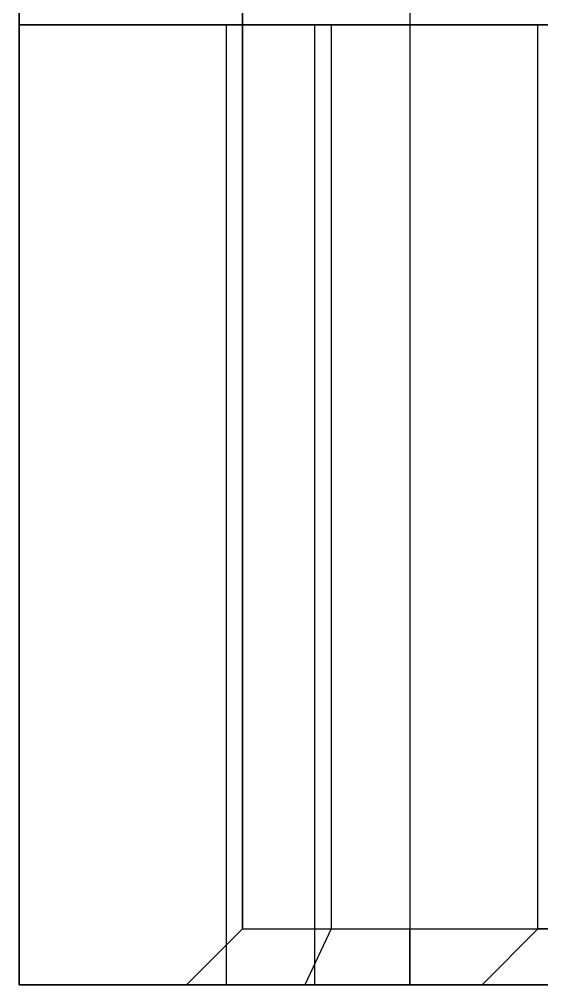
# Model space of a CAD drawing. Extents: x -4.83 to 4.83, y -5.56 to 3.84.
# Drawn here: x -3.86 to -2.923, y -5.56 to -3.83 of the extents above; entities that cross this region are included whole.
import ezdxf

# ---------------------------------------------------------------- set-up
doc = ezdxf.new("R2010")
doc.units = 0
doc.layers.get('0').update_dxf_attribs({"linetype": 'CONTINUOUS'})

# ---------------------------------------------------------------- blocks, each defined once
blk = doc.blocks.new('*U3')
at = {"color": 255}
for p, q in [((-3.86, 3.64, 3.2), (-3.86, -5.56, 3.2)), ((-3.16, 3.64, 3.9), (-3.16, -5.56, 3.9)), ((-3.16, 3.64, 3.9), (-3.16, -5.56, 3.9)), ((-3.46, 3.54, 3.2), (-3.46, -5.46, 3.2)), ((-3.16, 3.54, 3.5), (-3.16, -5.46, 3.5)), ((-3.86, -3.84, 2.4), (-3.46, -3.84, 2.4)), ((-3.86, -5.56, 2.25), (-3.86, -3.84, 2.25)), ((-3.489, -3.84, 1.6321), (-3.489, -5.56, 1.6321)), ((-3.489, -3.84, 1.6321), (-3.489, -5.56, 1.6321)), ((-3.46, -5.46, 2.25), (-3.46, -3.84, 2.25)), ((-3.33, -5.56, 0.6), (-3.33, -3.84, 0.6)), ((-3.33, -5.56, 1.3673), (-3.33, -3.84, 1.3673)), ((-3.301, -3.84, 1.9852), (-3.301, -5.46, 1.9852)), ((-3.301, -3.84, 1.9852), (-3.301, -5.46, 1.9852)), ((-2.93, -5.46, 1.3673), (-2.93, -3.84, 1.3673)), ((-2.93, -5.46, 0.7), (-2.93, -3.84, 0.7)), ((-3.46, -5.46, 3.2), (-3.56, -5.56, 3.2)), ((-3.46, -5.46, 2.25), (-3.56, -5.56, 2.25)), ((-3.301, -5.46, 1.9852), (-3.348, -5.56, 1.8969)), ((-3.301, -5.46, 1.9852), (-3.348, -5.56, 1.8969)), ((-3.16, -5.56, 3.6), (-3.16, -5.46, 3.5)), ((-3.03, -5.56, 1.3673), (-2.93, -5.46, 1.3673)), ((-2.93, -5.46, 0.7), (-3.03, -5.56, 0.7)), ((-3.16, -5.56, 3.9), (3.16, -5.56, 3.9))]:
    blk.add_line(p, q, dxfattribs=at)
at = {"color": 255, "extrusion": (-1, 0, 0)}
for p, q in [((-3.86, 3.64, 3.2), (-3.86, -5.56, 3.2)), ((-3.86, -3.84, 2.25), (-3.86, -3.84, 2.4)), ((-3.86, -5.56, 2.25), (-3.86, -3.84, 2.25)), ((-3.33, -5.56, 0.6), (-3.33, -3.84, 0.6)), ((-3.33, -5.56, 1.3673), (-3.33, -3.84, 1.3673)), ((-3.33, -3.84, 1.3673), (-3.33, -3.84, 0.6)), ((-3.86, -5.56, 3.2), (-3.86, -5.56, 2.25)), ((-3.33, -5.56, 0.6), (-3.33, -5.56, 1.3673))]:
    blk.add_line(p, q, dxfattribs=at)
at = {"color": 255, "extrusion": (1, 0, 0)}
for p, q in [((-3.46, 3.54, 3.2), (-3.46, -5.46, 3.2)), ((-3.46, -5.46, 2.25), (-3.46, -3.84, 2.25)), ((-3.46, -3.84, 2.25), (-3.46, -3.84, 2.4)), ((-2.93, -3.84, 0.7), (-2.93, -3.84, 1.3673)), ((-2.93, -5.46, 1.3673), (-2.93, -3.84, 1.3673)), ((-2.93, -5.46, 0.7), (-2.93, -3.84, 0.7)), ((-3.46, -5.46, 3.2), (-3.46, -5.46, 2.25)), ((-2.93, -5.46, 1.3673), (-2.93, -5.46, 0.7))]:
    blk.add_line(p, q, dxfattribs=at)
at = {"color": 255, "extrusion": (0, -1e-16, -1)}
for p, q in [((-3.16, 3.54, 3.5), (-3.16, -5.46, 3.5)), ((-3.16, -5.46, 3.5), (3.16, -5.46, 3.5))]:
    blk.add_line(p, q, dxfattribs=at)
at = {"color": 255, "extrusion": (0, 1, -1e-16)}
for p, q in [((-3.86, -3.84, 2.25), (-3.86, -3.84, 2.4)), ((-3.86, -3.84, 2.4), (-3.46, -3.84, 2.4)), ((-3.46, -3.84, 2.25), (-3.46, -3.84, 2.4)), ((-3.33, -3.84, 1.3673), (-3.33, -3.84, 0.6)), ((-2.93, -3.84, 0.7), (-2.93, -3.84, 1.3673))]:
    blk.add_line(p, q, dxfattribs=at)
at = {"color": 255, "extrusion": (0.707107, -0.707107, 0)}
for p, q in [((-3.46, -5.46, 3.2), (-3.56, -5.56, 3.2)), ((-3.46, -5.46, 2.25), (-3.56, -5.56, 2.25)), ((-3.46, -5.46, 3.2), (-3.46, -5.46, 2.25)), ((-3.03, -5.56, 1.3673), (-2.93, -5.46, 1.3673)), ((-2.93, -5.46, 0.7), (-3.03, -5.56, 0.7)), ((-2.93, -5.46, 1.3673), (-2.93, -5.46, 0.7)), ((-3.56, -5.56, 2.25), (-3.56, -5.56, 3.2)), ((-3.03, -5.56, 0.7), (-3.03, -5.56, 1.3673))]:
    blk.add_line(p, q, dxfattribs=at)
at = {"color": 255, "extrusion": (0, -0.707107, -0.707107)}
for p, q in [((-3.16, -5.56, 3.6), (-3.16, -5.46, 3.5)), ((-3.16, -5.46, 3.5), (3.16, -5.46, 3.5)), ((3.16, -5.56, 3.6), (-3.16, -5.56, 3.6))]:
    blk.add_line(p, q, dxfattribs=at)
at = {"color": 255, "extrusion": (0, -1, 1e-16)}
for p, q in [((-3.86, -5.56, 3.2), (-3.86, -5.56, 2.25)), ((-3.56, -5.56, 2.25), (-3.56, -5.56, 3.2)), ((-3.33, -5.56, 0.6), (-3.33, -5.56, 1.3673)), ((-3.16, -5.56, 3.9), (3.16, -5.56, 3.9)), ((3.16, -5.56, 3.6), (-3.16, -5.56, 3.6)), ((-3.03, -5.56, 0.7), (-3.03, -5.56, 1.3673))]:
    blk.add_line(p, q, dxfattribs=at)
at = {"color": 255, "extrusion": (1, 0, 0)}
for centre in [(-3.59, 2.4, -3.86), (-3.59, 2.4, -3.46)]:
    blk.add_arc(centre, 0.25, 0, 180, dxfattribs=at)
at = {"color": 255, "extrusion": (-1, 0, 0)}
for centre in [(3.59, 2.4, 3.86), (3.59, 2.4, 3.46)]:
    blk.add_arc(centre, 0.25, 0, 180, dxfattribs=at)
at = {"color": 255, "extrusion": (0, 1, -1e-16)}
for centre, radius, start, end in [((3.16, 2.25, -3.84), 0.7, 298.0343, 0), ((3.63, 1.3673, -3.84), 0.3, 118.0343, 180), ((3.16, 2.25, -3.84), 0.3, 298.0343, 0), ((2.73, 0.6, -3.84), 0.6, 270, 0), ((3.63, 1.3673, -3.84), 0.7, 118.0343, 180), ((2.63, 0.7, -3.84), 0.3, 270, 0), ((2.63, 0.7, -3.84), 0.3, 270, 0), ((3.16, 3.2, -5.46), 0.3, 0, 90), ((3.16, 3.2, -5.46), 0.3, 0, 90), ((3.63, 1.3673, -5.46), 0.7, 118.0343, 180), ((3.63, 1.3673, -5.46), 0.7, 118.0343, 180), ((2.63, 0.7, -5.46), 0.3, 270, 0), ((2.63, 0.7, -5.46), 0.3, 270, 0), ((3.16, 2.25, -5.56), 0.7, 298.0343, 0), ((3.16, 3.2, -5.56), 0.4, 360, 90), ((3.16, 2.25, -5.56), 0.4, 298.0343, 0), ((3.63, 1.3673, -5.56), 0.3, 118.0343, 180), ((2.73, 0.6, -5.56), 0.6, 270, 0), ((2.63, 0.7, -5.56), 0.4, 270, 0)]:
    blk.add_arc(centre, radius, start, end, dxfattribs=at)
at = {"color": 255, "extrusion": (0, -1, 1e-16)}
for centre, radius, start, end in [((-3.16, 2.25, 3.84), 0.7, 180, 241.9657), ((-3.63, 1.3673, 3.84), 0.3, 0, 61.9657), ((-3.16, 2.25, 3.84), 0.3, 180, 241.9657), ((-2.73, 0.6, 3.84), 0.6, 180, 270), ((-3.63, 1.3673, 3.84), 0.7, 0, 61.9657), ((-3.16, 2.25, 5.46), 0.3, 180, 241.9657), ((-3.16, 2.25, 5.46), 0.3, 180, 241.9657), ((-3.16, 3.2, 5.56), 0.7, 90, 180), ((-3.16, 2.25, 5.56), 0.7, 180, 241.9657), ((-3.16, 3.2, 5.56), 0.7, 90, 180), ((-3.16, 2.25, 5.56), 0.4, 180, 241.9657), ((-3.16, 3.2, 5.56), 0.4, 90, 180), ((-3.63, 1.3673, 5.56), 0.3, 0, 61.9657), ((-3.63, 1.3673, 5.56), 0.6, 360, 61.9657), ((-3.63, 1.3673, 5.56), 0.6, 360, 61.9657), ((-2.73, 0.6, 5.56), 0.6, 180, 270), ((-2.63, 0.7, 5.56), 0.4, 180, 270)]:
    blk.add_arc(centre, radius, start, end, dxfattribs=at)

msp = doc.modelspace()

# ---------------------------------------------------------------- block references
msp.add_blockref('*U3', (0, 0))

doc.saveas('drawing.dxf')
